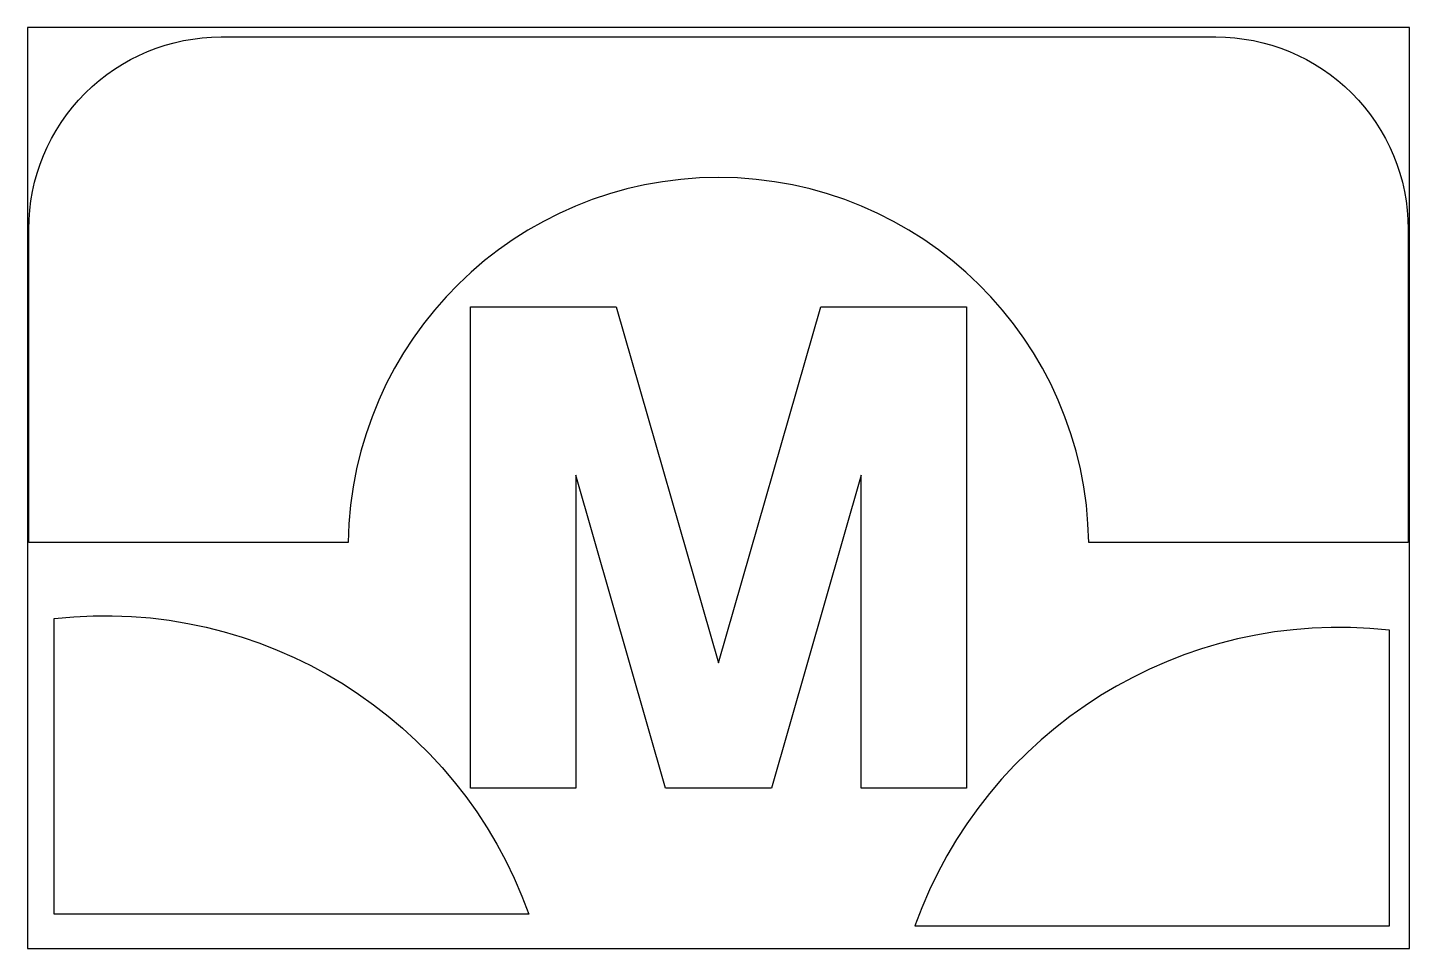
# Model space of a CAD drawing. Header units: millimetres. Extents: x 15932 to 16832, y 3484 to 4084.
import ezdxf

# ---------------------------------------------------------------- set-up
doc = ezdxf.new("R2010")
doc.units = ezdxf.units.MM
doc.header["$MEASUREMENT"] = 0
doc.layers.add('90X60', color=6, linetype='Continuous', true_color=0xff00ff)
doc.layers.add('CORTE', color=3, linetype='Continuous', true_color=0x00ff00)

msp = doc.modelspace()

# ---------------------------------------------------------------- linework, layer by layer
at = {"layer": '90X60'}
msp.add_lwpolyline([(15932.15, 3483.61), (16832.15, 3483.61), (16832.15, 4083.61), (15932.15, 4083.61), (15932.15, 3483.61)], dxfattribs=at)
at = {"layer": 'CORTE'}
for points in [[(16831.39, 3748), (16623.3, 3748, 0.986777), (16141, 3748), (15932.91, 3748), (15932.91, 3952.3, -0.414214), (16058.16, 4077.55), (16706.14, 4077.55, -0.414214), (16831.39, 3952.3), (16831.39, 3748)], [(16258.67, 3505.85), (15949.52, 3505.85), (15949.52, 3698.61, -0.347472), (16258.67, 3505.85)], [(16509.96, 3498.22), (16819.11, 3498.22), (16819.11, 3690.98, 0.347472), (16509.96, 3498.22)]]:
    msp.add_lwpolyline(points, format="xyb", dxfattribs=at)
msp.add_lwpolyline([(16382.15, 3587.94), (16347.73, 3587.94), (16289.2, 3791.9), (16289.2, 3587.94), (16220.7, 3587.94), (16220.7, 3901.63), (16315.56, 3901.63), (16382.15, 3669.61), (16448.74, 3901.63), (16543.61, 3901.63), (16543.61, 3587.94), (16475.11, 3587.94), (16475.11, 3791.9), (16416.57, 3587.94), (16382.15, 3587.94)], dxfattribs=at)

doc.saveas('drawing.dxf')
